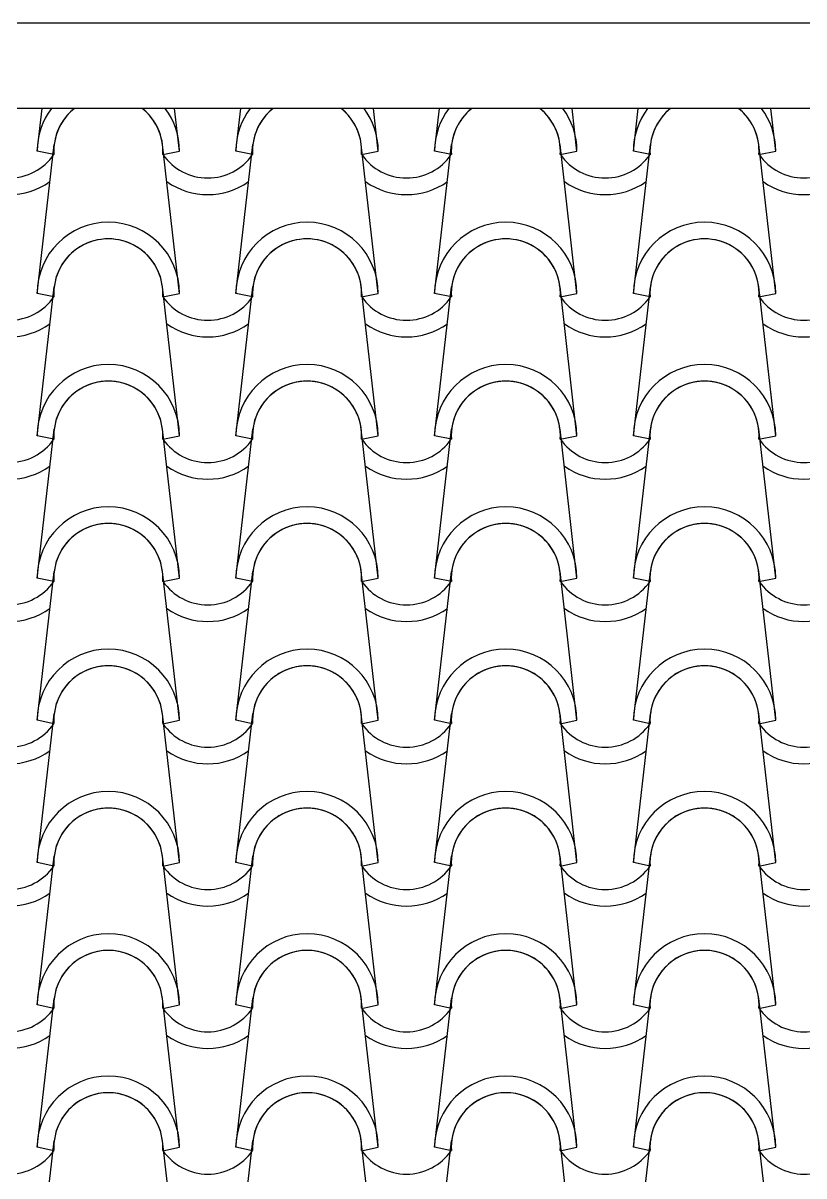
# Model space of a CAD drawing. Header units: millimetres. Extents: x -255 to 41745, y 236 to 29936.
# Drawn here: x 30110 to 30796, y 26005 to 27018 of the extents above; entities that cross this region are included whole.
import ezdxf

# ---------------------------------------------------------------- set-up
doc = ezdxf.new("R2010")
doc.units = ezdxf.units.MM
doc.layers.add('1', color=1, linetype='Continuous')
doc.layers.add('CALIDADES', color=7, linetype='Continuous')

msp = doc.modelspace()

# ---------------------------------------------------------------- linework, layer by layer
at = {"layer": '1'}
for p, q in [((30122.4, 26905.6), (30126.7, 26943.1)), ((30122.4, 26905.6), (30126.7, 26943.1)), ((30122.4, 26905.6), (30126.7, 26943.1)), ((30247.4, 26905.6), (30243.1, 26943.1)), ((30247.4, 26905.6), (30243.1, 26943.1)), ((30247.4, 26905.6), (30243.1, 26943.1)), ((30296.9, 26905.6), (30301.2, 26943.1)), ((30421.9, 26905.6), (30417.6, 26943.1)), ((30471.4, 26905.6), (30475.7, 26943.1)), ((30596.4, 26905.6), (30592.1, 26943.1)), ((30645.9, 26905.6), (30650.2, 26943.1)), ((30770.9, 26905.6), (30766.6, 26943.1)), ((30122.4, 26780.6), (30137.3, 26911.3)), ((30122.4, 26780.6), (30137.3, 26911.3)), ((30122.4, 26780.6), (30137.3, 26911.3)), ((30247.4, 26780.6), (30232.5, 26911.3)), ((30247.4, 26780.6), (30232.5, 26911.3)), ((30247.4, 26780.6), (30232.5, 26911.3)), ((30296.9, 26780.6), (30311.8, 26911.3)), ((30421.9, 26780.6), (30407, 26911.3)), ((30471.4, 26780.6), (30486.3, 26911.3)), ((30596.4, 26780.6), (30581.5, 26911.3)), ((30645.9, 26780.6), (30660.8, 26911.3)), ((30770.9, 26780.6), (30756, 26911.3)), ((30137.1, 26902.6), (30122.4, 26905.6)), ((30137.1, 26902.6), (30122.4, 26905.6)), ((30137.1, 26902.6), (30122.4, 26905.6)), ((30137.1, 26902.6), (30122.4, 26905.6)), ((30137.1, 26902.6), (30122.4, 26905.6)), ((30137.1, 26902.6), (30122.4, 26905.6)), ((30232.7, 26902.6), (30247.4, 26905.6)), ((30232.7, 26902.6), (30247.4, 26905.6)), ((30232.7, 26902.6), (30247.4, 26905.6)), ((30232.7, 26902.6), (30247.4, 26905.6)), ((30232.7, 26902.6), (30247.4, 26905.6)), ((30232.7, 26902.6), (30247.4, 26905.6)), ((30311.6, 26902.6), (30296.9, 26905.6)), ((30311.6, 26902.6), (30296.9, 26905.6)), ((30407.2, 26902.6), (30421.9, 26905.6)), ((30407.2, 26902.6), (30421.9, 26905.6)), ((30486.1, 26902.6), (30471.4, 26905.6)), ((30486.1, 26902.6), (30471.4, 26905.6)), ((30581.7, 26902.6), (30596.4, 26905.6)), ((30581.7, 26902.6), (30596.4, 26905.6)), ((30660.6, 26902.6), (30645.9, 26905.6)), ((30660.6, 26902.6), (30645.9, 26905.6)), ((30756.2, 26902.6), (30770.9, 26905.6)), ((30756.2, 26902.6), (30770.9, 26905.6)), ((30122.4, 26655.6), (30137.3, 26786.3)), ((30122.4, 26655.6), (30137.3, 26786.3)), ((30122.4, 26655.6), (30137.3, 26786.3)), ((30247.4, 26655.6), (30232.5, 26786.3)), ((30247.4, 26655.6), (30232.5, 26786.3)), ((30247.4, 26655.6), (30232.5, 26786.3)), ((30296.9, 26655.6), (30311.8, 26786.3)), ((30421.9, 26655.6), (30407, 26786.3)), ((30471.4, 26655.6), (30486.3, 26786.3)), ((30596.4, 26655.6), (30581.5, 26786.3)), ((30645.9, 26655.6), (30660.8, 26786.3)), ((30770.9, 26655.6), (30756, 26786.3)), ((30137.1, 26777.6), (30122.4, 26780.6)), ((30137.1, 26777.6), (30122.4, 26780.6)), ((30137.1, 26777.6), (30122.4, 26780.6)), ((30137.1, 26777.6), (30122.4, 26780.6)), ((30137.1, 26777.6), (30122.4, 26780.6)), ((30137.1, 26777.6), (30122.4, 26780.6)), ((30232.7, 26777.6), (30247.4, 26780.6)), ((30232.7, 26777.6), (30247.4, 26780.6)), ((30232.7, 26777.6), (30247.4, 26780.6)), ((30232.7, 26777.6), (30247.4, 26780.6)), ((30232.7, 26777.6), (30247.4, 26780.6)), ((30232.7, 26777.6), (30247.4, 26780.6)), ((30311.6, 26777.6), (30296.9, 26780.6)), ((30311.6, 26777.6), (30296.9, 26780.6)), ((30407.2, 26777.6), (30421.9, 26780.6)), ((30407.2, 26777.6), (30421.9, 26780.6)), ((30486.1, 26777.6), (30471.4, 26780.6)), ((30486.1, 26777.6), (30471.4, 26780.6)), ((30581.7, 26777.6), (30596.4, 26780.6)), ((30581.7, 26777.6), (30596.4, 26780.6)), ((30660.6, 26777.6), (30645.9, 26780.6)), ((30660.6, 26777.6), (30645.9, 26780.6)), ((30756.2, 26777.6), (30770.9, 26780.6)), ((30756.2, 26777.6), (30770.9, 26780.6)), ((30770.9, 26655.6), (30763.9, 26717)), ((30122.4, 26530.6), (30137.3, 26661.3)), ((30122.4, 26530.6), (30137.3, 26661.3)), ((30137.1, 26652.6), (30122.4, 26655.6)), ((30137.1, 26652.6), (30122.4, 26655.6)), ((30137.1, 26652.6), (30122.4, 26655.6)), ((30137.1, 26652.6), (30122.4, 26655.6)), ((30137.1, 26652.6), (30122.4, 26655.6)), ((30137.1, 26652.6), (30122.4, 26655.6)), ((30137.1, 26652.6), (30122.4, 26655.6)), ((30137.1, 26652.6), (30122.4, 26655.6)), ((30137.1, 26652.6), (30122.4, 26655.6)), ((30247.4, 26530.6), (30232.5, 26661.3)), ((30247.4, 26530.6), (30232.5, 26661.3)), ((30232.7, 26652.6), (30247.4, 26655.6)), ((30232.7, 26652.6), (30247.4, 26655.6)), ((30232.7, 26652.6), (30247.4, 26655.6)), ((30232.7, 26652.6), (30247.4, 26655.6)), ((30232.7, 26652.6), (30247.4, 26655.6)), ((30232.7, 26652.6), (30247.4, 26655.6)), ((30232.7, 26652.6), (30247.4, 26655.6)), ((30232.7, 26652.6), (30247.4, 26655.6)), ((30232.7, 26652.6), (30247.4, 26655.6)), ((30296.9, 26530.6), (30311.8, 26661.3)), ((30296.9, 26530.6), (30311.8, 26661.3)), ((30311.6, 26652.6), (30296.9, 26655.6)), ((30311.6, 26652.6), (30296.9, 26655.6)), ((30311.6, 26652.6), (30296.9, 26655.6)), ((30311.6, 26652.6), (30296.9, 26655.6)), ((30421.9, 26530.6), (30407, 26661.3)), ((30421.9, 26530.6), (30407, 26661.3)), ((30407.2, 26652.6), (30421.9, 26655.6)), ((30407.2, 26652.6), (30421.9, 26655.6)), ((30407.2, 26652.6), (30421.9, 26655.6)), ((30407.2, 26652.6), (30421.9, 26655.6)), ((30471.4, 26530.6), (30486.3, 26661.3)), ((30471.4, 26530.6), (30486.3, 26661.3)), ((30486.1, 26652.6), (30471.4, 26655.6)), ((30486.1, 26652.6), (30471.4, 26655.6)), ((30486.1, 26652.6), (30471.4, 26655.6)), ((30486.1, 26652.6), (30471.4, 26655.6)), ((30596.4, 26530.6), (30581.5, 26661.3)), ((30596.4, 26530.6), (30581.5, 26661.3)), ((30581.7, 26652.6), (30596.4, 26655.6)), ((30581.7, 26652.6), (30596.4, 26655.6)), ((30581.7, 26652.6), (30596.4, 26655.6)), ((30581.7, 26652.6), (30596.4, 26655.6)), ((30645.9, 26530.6), (30660.8, 26661.3)), ((30645.9, 26530.6), (30660.8, 26661.3)), ((30660.6, 26652.6), (30645.9, 26655.6)), ((30660.6, 26652.6), (30645.9, 26655.6)), ((30660.6, 26652.6), (30645.9, 26655.6)), ((30660.6, 26652.6), (30645.9, 26655.6)), ((30770.9, 26530.6), (30756, 26661.3)), ((30770.9, 26530.6), (30756, 26661.3)), ((30756.2, 26652.6), (30770.9, 26655.6)), ((30756.2, 26652.6), (30770.9, 26655.6)), ((30756.2, 26652.6), (30770.9, 26655.6)), ((30756.2, 26652.6), (30770.9, 26655.6)), ((30770.9, 26530.6), (30761, 26617.6)), ((30122.4, 26405.6), (30137.3, 26536.3)), ((30122.4, 26405.6), (30137.3, 26536.3)), ((30247.4, 26405.6), (30232.5, 26536.3)), ((30247.4, 26405.6), (30232.5, 26536.3)), ((30296.9, 26405.6), (30311.8, 26536.3)), ((30296.9, 26405.6), (30311.8, 26536.3)), ((30421.9, 26405.6), (30407, 26536.3)), ((30421.9, 26405.6), (30407, 26536.3)), ((30471.4, 26405.6), (30486.3, 26536.3)), ((30471.4, 26405.6), (30486.3, 26536.3)), ((30596.4, 26405.6), (30581.5, 26536.3)), ((30596.4, 26405.6), (30581.5, 26536.3)), ((30645.9, 26405.6), (30660.8, 26536.3)), ((30645.9, 26405.6), (30660.8, 26536.3)), ((30770.9, 26405.6), (30756, 26536.3)), ((30770.9, 26405.6), (30756, 26536.3)), ((30137.1, 26527.6), (30122.4, 26530.6)), ((30137.1, 26527.6), (30122.4, 26530.6)), ((30137.1, 26527.6), (30122.4, 26530.6)), ((30137.1, 26527.6), (30122.4, 26530.6)), ((30137.1, 26527.6), (30122.4, 26530.6)), ((30232.7, 26527.6), (30247.4, 26530.6)), ((30232.7, 26527.6), (30247.4, 26530.6)), ((30232.7, 26527.6), (30247.4, 26530.6)), ((30232.7, 26527.6), (30247.4, 26530.6)), ((30232.7, 26527.6), (30247.4, 26530.6)), ((30311.6, 26527.6), (30296.9, 26530.6)), ((30311.6, 26527.6), (30296.9, 26530.6)), ((30311.6, 26527.6), (30296.9, 26530.6)), ((30311.6, 26527.6), (30296.9, 26530.6)), ((30311.6, 26527.6), (30296.9, 26530.6)), ((30407.2, 26527.6), (30421.9, 26530.6)), ((30407.2, 26527.6), (30421.9, 26530.6)), ((30407.2, 26527.6), (30421.9, 26530.6)), ((30407.2, 26527.6), (30421.9, 26530.6)), ((30407.2, 26527.6), (30421.9, 26530.6)), ((30486.1, 26527.6), (30471.4, 26530.6)), ((30486.1, 26527.6), (30471.4, 26530.6)), ((30486.1, 26527.6), (30471.4, 26530.6)), ((30486.1, 26527.6), (30471.4, 26530.6)), ((30486.1, 26527.6), (30471.4, 26530.6)), ((30581.7, 26527.6), (30596.4, 26530.6)), ((30581.7, 26527.6), (30596.4, 26530.6)), ((30581.7, 26527.6), (30596.4, 26530.6)), ((30581.7, 26527.6), (30596.4, 26530.6)), ((30581.7, 26527.6), (30596.4, 26530.6)), ((30660.6, 26527.6), (30645.9, 26530.6)), ((30660.6, 26527.6), (30645.9, 26530.6)), ((30660.6, 26527.6), (30645.9, 26530.6)), ((30660.6, 26527.6), (30645.9, 26530.6)), ((30660.6, 26527.6), (30645.9, 26530.6)), ((30756.2, 26527.6), (30770.9, 26530.6)), ((30756.2, 26527.6), (30770.9, 26530.6)), ((30756.2, 26527.6), (30770.9, 26530.6)), ((30756.2, 26527.6), (30770.9, 26530.6)), ((30756.2, 26527.6), (30770.9, 26530.6)), ((30122.4, 26280.6), (30137.3, 26411.3)), ((30122.4, 26280.6), (30137.3, 26411.3)), ((30247.4, 26280.6), (30232.5, 26411.3)), ((30247.4, 26280.6), (30232.5, 26411.3)), ((30296.9, 26280.6), (30311.8, 26411.3)), ((30296.9, 26280.6), (30311.8, 26411.3)), ((30421.9, 26280.6), (30407, 26411.3)), ((30421.9, 26280.6), (30407, 26411.3)), ((30471.4, 26280.6), (30486.3, 26411.3)), ((30471.4, 26280.6), (30486.3, 26411.3)), ((30596.4, 26280.6), (30581.5, 26411.3)), ((30596.4, 26280.6), (30581.5, 26411.3)), ((30645.9, 26280.6), (30660.8, 26411.3)), ((30645.9, 26280.6), (30660.8, 26411.3)), ((30770.9, 26280.6), (30756, 26411.3)), ((30770.9, 26280.6), (30756, 26411.3)), ((30137.1, 26402.6), (30122.4, 26405.6)), ((30137.1, 26402.6), (30122.4, 26405.6)), ((30137.1, 26402.6), (30122.4, 26405.6)), ((30137.1, 26402.6), (30122.4, 26405.6)), ((30232.7, 26402.6), (30247.4, 26405.6)), ((30232.7, 26402.6), (30247.4, 26405.6)), ((30232.7, 26402.6), (30247.4, 26405.6)), ((30232.7, 26402.6), (30247.4, 26405.6)), ((30311.6, 26402.6), (30296.9, 26405.6)), ((30311.6, 26402.6), (30296.9, 26405.6)), ((30311.6, 26402.6), (30296.9, 26405.6)), ((30311.6, 26402.6), (30296.9, 26405.6)), ((30407.2, 26402.6), (30421.9, 26405.6)), ((30407.2, 26402.6), (30421.9, 26405.6)), ((30407.2, 26402.6), (30421.9, 26405.6)), ((30407.2, 26402.6), (30421.9, 26405.6)), ((30486.1, 26402.6), (30471.4, 26405.6)), ((30486.1, 26402.6), (30471.4, 26405.6)), ((30486.1, 26402.6), (30471.4, 26405.6)), ((30486.1, 26402.6), (30471.4, 26405.6)), ((30581.7, 26402.6), (30596.4, 26405.6)), ((30581.7, 26402.6), (30596.4, 26405.6)), ((30581.7, 26402.6), (30596.4, 26405.6)), ((30581.7, 26402.6), (30596.4, 26405.6)), ((30660.6, 26402.6), (30645.9, 26405.6)), ((30660.6, 26402.6), (30645.9, 26405.6)), ((30660.6, 26402.6), (30645.9, 26405.6)), ((30660.6, 26402.6), (30645.9, 26405.6)), ((30756.2, 26402.6), (30770.9, 26405.6)), ((30756.2, 26402.6), (30770.9, 26405.6)), ((30756.2, 26402.6), (30770.9, 26405.6)), ((30756.2, 26402.6), (30770.9, 26405.6)), ((30122.4, 26155.6), (30137.3, 26286.3)), ((30122.4, 26155.6), (30137.3, 26286.3)), ((30137.1, 26277.6), (30122.4, 26280.6)), ((30137.1, 26277.6), (30122.4, 26280.6)), ((30137.1, 26277.6), (30122.4, 26280.6)), ((30137.1, 26277.6), (30122.4, 26280.6)), ((30247.4, 26155.6), (30232.5, 26286.3)), ((30247.4, 26155.6), (30232.5, 26286.3)), ((30232.7, 26277.6), (30247.4, 26280.6)), ((30232.7, 26277.6), (30247.4, 26280.6)), ((30232.7, 26277.6), (30247.4, 26280.6)), ((30232.7, 26277.6), (30247.4, 26280.6)), ((30296.9, 26155.6), (30311.8, 26286.3)), ((30296.9, 26155.6), (30311.8, 26286.3)), ((30311.6, 26277.6), (30296.9, 26280.6)), ((30311.6, 26277.6), (30296.9, 26280.6)), ((30311.6, 26277.6), (30296.9, 26280.6)), ((30311.6, 26277.6), (30296.9, 26280.6)), ((30421.9, 26155.6), (30407, 26286.3)), ((30421.9, 26155.6), (30407, 26286.3)), ((30407.2, 26277.6), (30421.9, 26280.6)), ((30407.2, 26277.6), (30421.9, 26280.6)), ((30407.2, 26277.6), (30421.9, 26280.6)), ((30407.2, 26277.6), (30421.9, 26280.6)), ((30471.4, 26155.6), (30486.3, 26286.3)), ((30471.4, 26155.6), (30486.3, 26286.3)), ((30486.1, 26277.6), (30471.4, 26280.6)), ((30486.1, 26277.6), (30471.4, 26280.6)), ((30486.1, 26277.6), (30471.4, 26280.6)), ((30486.1, 26277.6), (30471.4, 26280.6)), ((30596.4, 26155.6), (30581.5, 26286.3)), ((30596.4, 26155.6), (30581.5, 26286.3)), ((30581.7, 26277.6), (30596.4, 26280.6)), ((30581.7, 26277.6), (30596.4, 26280.6)), ((30581.7, 26277.6), (30596.4, 26280.6)), ((30581.7, 26277.6), (30596.4, 26280.6)), ((30645.9, 26155.6), (30660.8, 26286.3)), ((30645.9, 26155.6), (30660.8, 26286.3)), ((30660.6, 26277.6), (30645.9, 26280.6)), ((30660.6, 26277.6), (30645.9, 26280.6)), ((30660.6, 26277.6), (30645.9, 26280.6)), ((30660.6, 26277.6), (30645.9, 26280.6)), ((30770.9, 26155.6), (30756, 26286.3)), ((30770.9, 26155.6), (30756, 26286.3)), ((30756.2, 26277.6), (30770.9, 26280.6)), ((30756.2, 26277.6), (30770.9, 26280.6)), ((30756.2, 26277.6), (30770.9, 26280.6)), ((30756.2, 26277.6), (30770.9, 26280.6)), ((30122.4, 26030.6), (30137.3, 26161.3)), ((30122.4, 26030.6), (30137.3, 26161.3)), ((30247.4, 26030.6), (30232.5, 26161.3)), ((30247.4, 26030.6), (30232.5, 26161.3)), ((30296.9, 26030.6), (30311.8, 26161.3)), ((30296.9, 26030.6), (30311.8, 26161.3)), ((30421.9, 26030.6), (30407, 26161.3)), ((30421.9, 26030.6), (30407, 26161.3)), ((30471.4, 26030.6), (30486.3, 26161.3)), ((30471.4, 26030.6), (30486.3, 26161.3)), ((30596.4, 26030.6), (30581.5, 26161.3)), ((30596.4, 26030.6), (30581.5, 26161.3)), ((30645.9, 26030.6), (30660.8, 26161.3)), ((30645.9, 26030.6), (30660.8, 26161.3)), ((30770.9, 26030.6), (30756, 26161.3)), ((30770.9, 26030.6), (30756, 26161.3)), ((30137.1, 26152.6), (30122.4, 26155.6)), ((30137.1, 26152.6), (30122.4, 26155.6)), ((30137.1, 26152.6), (30122.4, 26155.6)), ((30137.1, 26152.6), (30122.4, 26155.6)), ((30232.7, 26152.6), (30247.4, 26155.6)), ((30232.7, 26152.6), (30247.4, 26155.6)), ((30232.7, 26152.6), (30247.4, 26155.6)), ((30232.7, 26152.6), (30247.4, 26155.6)), ((30311.6, 26152.6), (30296.9, 26155.6)), ((30311.6, 26152.6), (30296.9, 26155.6)), ((30311.6, 26152.6), (30296.9, 26155.6)), ((30311.6, 26152.6), (30296.9, 26155.6)), ((30407.2, 26152.6), (30421.9, 26155.6)), ((30407.2, 26152.6), (30421.9, 26155.6)), ((30407.2, 26152.6), (30421.9, 26155.6)), ((30407.2, 26152.6), (30421.9, 26155.6)), ((30486.1, 26152.6), (30471.4, 26155.6)), ((30486.1, 26152.6), (30471.4, 26155.6)), ((30486.1, 26152.6), (30471.4, 26155.6)), ((30486.1, 26152.6), (30471.4, 26155.6)), ((30581.7, 26152.6), (30596.4, 26155.6)), ((30581.7, 26152.6), (30596.4, 26155.6)), ((30581.7, 26152.6), (30596.4, 26155.6)), ((30581.7, 26152.6), (30596.4, 26155.6)), ((30660.6, 26152.6), (30645.9, 26155.6)), ((30660.6, 26152.6), (30645.9, 26155.6)), ((30660.6, 26152.6), (30645.9, 26155.6)), ((30660.6, 26152.6), (30645.9, 26155.6)), ((30756.2, 26152.6), (30770.9, 26155.6)), ((30756.2, 26152.6), (30770.9, 26155.6)), ((30756.2, 26152.6), (30770.9, 26155.6)), ((30756.2, 26152.6), (30770.9, 26155.6)), ((30770.9, 26030.6), (30761, 26117.6)), ((30122.4, 25905.6), (30137.3, 26036.3)), ((30247.4, 25905.6), (30232.5, 26036.3)), ((30296.9, 25905.6), (30311.8, 26036.3)), ((30421.9, 25905.6), (30407, 26036.3)), ((30471.4, 25905.6), (30486.3, 26036.3)), ((30596.4, 25905.6), (30581.5, 26036.3)), ((30645.9, 25905.6), (30660.8, 26036.3)), ((30770.9, 25905.6), (30756, 26036.3)), ((30137.1, 26027.6), (30122.4, 26030.6)), ((30137.1, 26027.6), (30122.4, 26030.6)), ((30137.1, 26027.6), (30122.4, 26030.6)), ((30137.1, 26027.6), (30122.4, 26030.6)), ((30137.1, 26027.6), (30122.4, 26030.6)), ((30232.7, 26027.6), (30247.4, 26030.6)), ((30232.7, 26027.6), (30247.4, 26030.6)), ((30232.7, 26027.6), (30247.4, 26030.6)), ((30232.7, 26027.6), (30247.4, 26030.6)), ((30232.7, 26027.6), (30247.4, 26030.6)), ((30311.6, 26027.6), (30296.9, 26030.6)), ((30311.6, 26027.6), (30296.9, 26030.6)), ((30311.6, 26027.6), (30296.9, 26030.6)), ((30311.6, 26027.6), (30296.9, 26030.6)), ((30311.6, 26027.6), (30296.9, 26030.6)), ((30407.2, 26027.6), (30421.9, 26030.6)), ((30407.2, 26027.6), (30421.9, 26030.6)), ((30407.2, 26027.6), (30421.9, 26030.6)), ((30407.2, 26027.6), (30421.9, 26030.6)), ((30407.2, 26027.6), (30421.9, 26030.6)), ((30486.1, 26027.6), (30471.4, 26030.6)), ((30486.1, 26027.6), (30471.4, 26030.6)), ((30486.1, 26027.6), (30471.4, 26030.6)), ((30486.1, 26027.6), (30471.4, 26030.6)), ((30486.1, 26027.6), (30471.4, 26030.6)), ((30581.7, 26027.6), (30596.4, 26030.6)), ((30581.7, 26027.6), (30596.4, 26030.6)), ((30581.7, 26027.6), (30596.4, 26030.6)), ((30581.7, 26027.6), (30596.4, 26030.6)), ((30581.7, 26027.6), (30596.4, 26030.6)), ((30660.6, 26027.6), (30645.9, 26030.6)), ((30660.6, 26027.6), (30645.9, 26030.6)), ((30660.6, 26027.6), (30645.9, 26030.6)), ((30660.6, 26027.6), (30645.9, 26030.6)), ((30660.6, 26027.6), (30645.9, 26030.6)), ((30756.2, 26027.6), (30770.9, 26030.6)), ((30756.2, 26027.6), (30770.9, 26030.6)), ((30756.2, 26027.6), (30770.9, 26030.6)), ((30756.2, 26027.6), (30770.9, 26030.6)), ((30756.2, 26027.6), (30770.9, 26030.6))]:
    msp.add_line(p, q, dxfattribs=at)
for centre, radius, start, end in [((30184.9, 26905.6), 62.5, 143.1301, 180), ((30184.9, 26905.6), 62.5, 143.1301, 180), ((30184.9, 26905.6), 62.5, 143.1301, 180), ((30184.9, 26905.6), 62.5, 143.1301, 180), ((30184.9, 26905.6), 62.5, 143.1301, 180), ((30184.9, 26905.6), 62.5, 143.1301, 180), ((30184.9, 26905.6), 47.9, 128.5, 183.5113), ((30184.9, 26905.6), 47.9, 128.5, 183.5113), ((30184.9, 26905.6), 47.9, 128.5, 183.5113), ((30184.9, 26905.6), 47.9, 128.5, 183.5113), ((30184.9, 26905.6), 47.9, 128.5, 183.5113), ((30184.9, 26905.6), 47.9, 128.5, 183.5113), ((30184.9, 26905.6), 47.9, 128.5, 173.162), ((30184.9, 26905.6), 47.9, 128.5, 173.162), ((30184.9, 26905.6), 47.9, 128.5, 173.162), ((30184.9, 26905.6), 47.9, 356.4887, 51.5), ((30184.9, 26905.6), 47.9, 356.4887, 51.5), ((30184.9, 26905.6), 47.9, 6.838, 51.5), ((30184.9, 26905.6), 47.9, 356.4887, 51.5), ((30184.9, 26905.6), 47.9, 356.4887, 51.5), ((30184.9, 26905.6), 47.9, 6.838, 51.5), ((30184.9, 26905.6), 47.9, 356.4887, 51.5), ((30184.9, 26905.6), 47.9, 356.4887, 51.5), ((30184.9, 26905.6), 47.9, 6.838, 51.5), ((30184.9, 26905.6), 62.5, 0, 36.8699), ((30184.9, 26905.6), 62.5, 0, 36.8699), ((30184.9, 26905.6), 62.5, 0, 36.8699), ((30184.9, 26905.6), 62.5, 0, 36.8699), ((30184.9, 26905.6), 62.5, 0, 36.8699), ((30184.9, 26905.6), 62.5, 0, 36.8699), ((30359.4, 26905.6), 62.5, 143.1301, 180), ((30359.4, 26905.6), 62.5, 143.1301, 180), ((30359.4, 26905.6), 47.9, 128.5, 183.5113), ((30359.4, 26905.6), 47.9, 128.5, 183.5113), ((30359.4, 26905.6), 47.9, 128.5, 173.162), ((30359.4, 26905.6), 47.9, 356.4887, 51.5), ((30359.4, 26905.6), 47.9, 356.4887, 51.5), ((30359.4, 26905.6), 47.9, 6.838, 51.5), ((30359.4, 26905.6), 62.5, 0, 36.8699), ((30359.4, 26905.6), 62.5, 0, 36.8699), ((30533.9, 26905.6), 62.5, 143.1301, 180), ((30533.9, 26905.6), 62.5, 143.1301, 180), ((30533.9, 26905.6), 47.9, 128.5, 183.5113), ((30533.9, 26905.6), 47.9, 128.5, 183.5113), ((30533.9, 26905.6), 47.9, 128.5, 173.162), ((30533.9, 26905.6), 47.9, 356.4887, 51.5), ((30533.9, 26905.6), 47.9, 356.4887, 51.5), ((30533.9, 26905.6), 47.9, 6.838, 51.5), ((30533.9, 26905.6), 62.5, 0, 36.8699), ((30533.9, 26905.6), 62.5, 0, 36.8699), ((30708.4, 26905.6), 62.5, 143.1301, 180), ((30708.4, 26905.6), 62.5, 143.1301, 180), ((30708.4, 26905.6), 47.9, 128.5, 183.5113), ((30708.4, 26905.6), 47.9, 128.5, 183.5113), ((30708.4, 26905.6), 47.9, 128.5, 173.162), ((30708.4, 26905.6), 47.9, 356.4887, 51.5), ((30708.4, 26905.6), 47.9, 356.4887, 51.5), ((30708.4, 26905.6), 47.9, 6.838, 51.5), ((30708.4, 26905.6), 62.5, 0, 36.8699), ((30708.4, 26905.6), 62.5, 0, 36.8699), ((30097.7, 26929.9), 47.9, 214.756, 325.244), ((30097.7, 26929.9), 47.9, 214.756, 325.244), ((30272.2, 26929.9), 47.9, 214.756, 325.244), ((30272.2, 26929.9), 47.9, 214.756, 325.244), ((30446.7, 26929.9), 47.9, 214.756, 325.244), ((30446.7, 26929.9), 47.9, 214.756, 325.244), ((30621.2, 26929.9), 47.9, 214.756, 325.244), ((30621.2, 26929.9), 47.9, 214.756, 325.244), ((30795.7, 26929.9), 47.9, 214.756, 325.244), ((30795.7, 26929.9), 47.9, 214.756, 325.244), ((30097.7, 26929.9), 62.5, 234.9308, 305.0692), ((30272.2, 26929.9), 62.5, 234.9308, 305.0692), ((30446.7, 26929.9), 62.5, 234.9308, 305.0692), ((30621.2, 26929.9), 62.5, 234.9308, 305.0692), ((30795.7, 26929.9), 62.5, 234.9308, 305.0692), ((30184.9, 26780.6), 62.5, 0, 180), ((30184.9, 26780.6), 62.5, 0, 180), ((30184.9, 26780.6), 62.5, 0, 180), ((30184.9, 26780.6), 62.5, 0, 180), ((30184.9, 26780.6), 62.5, 0, 180), ((30184.9, 26780.6), 62.5, 0, 180), ((30359.4, 26780.6), 62.5, 0, 180), ((30359.4, 26780.6), 62.5, 0, 180), ((30533.9, 26780.6), 62.5, 0, 180), ((30533.9, 26780.6), 62.5, 0, 180), ((30708.4, 26780.6), 62.5, 0, 180), ((30708.4, 26780.6), 62.5, 0, 180), ((30184.9, 26780.6), 47.9, 356.4887, 183.5113), ((30184.9, 26780.6), 47.9, 356.4887, 183.5113), ((30184.9, 26780.6), 47.9, 356.4887, 183.5113), ((30184.9, 26780.6), 47.9, 356.4887, 183.5113), ((30184.9, 26780.6), 47.9, 356.4887, 183.5113), ((30184.9, 26780.6), 47.9, 356.4887, 183.5113), ((30184.9, 26780.6), 47.9, 6.838, 173.162), ((30184.9, 26780.6), 47.9, 6.838, 173.162), ((30184.9, 26780.6), 47.9, 6.838, 173.162), ((30359.4, 26780.6), 47.9, 356.4887, 183.5113), ((30359.4, 26780.6), 47.9, 356.4887, 183.5113), ((30359.4, 26780.6), 47.9, 6.838, 173.162), ((30533.9, 26780.6), 47.9, 356.4887, 183.5113), ((30533.9, 26780.6), 47.9, 356.4887, 183.5113), ((30533.9, 26780.6), 47.9, 6.838, 173.162), ((30708.4, 26780.6), 47.9, 356.4887, 183.5113), ((30708.4, 26780.6), 47.9, 356.4887, 183.5113), ((30708.4, 26780.6), 47.9, 6.838, 173.162), ((30097.7, 26804.9), 47.9, 214.756, 325.244), ((30097.7, 26804.9), 47.9, 214.756, 325.244), ((30272.2, 26804.9), 47.9, 214.756, 325.244), ((30272.2, 26804.9), 47.9, 214.756, 325.244), ((30446.7, 26804.9), 47.9, 214.756, 325.244), ((30446.7, 26804.9), 47.9, 214.756, 325.244), ((30621.2, 26804.9), 47.9, 214.756, 325.244), ((30621.2, 26804.9), 47.9, 214.756, 325.244), ((30795.7, 26804.9), 47.9, 214.756, 325.244), ((30795.7, 26804.9), 47.9, 214.756, 325.244), ((30097.7, 26804.9), 62.5, 234.9308, 305.0692), ((30272.2, 26804.9), 62.5, 234.9308, 305.0692), ((30446.7, 26804.9), 62.5, 234.9308, 305.0692), ((30621.2, 26804.9), 62.5, 234.9308, 305.0692), ((30795.7, 26804.9), 62.5, 234.9308, 305.0692), ((30184.9, 26655.6), 62.5, 0, 180), ((30184.9, 26655.6), 62.5, 0, 180), ((30184.9, 26655.6), 62.5, 0, 180), ((30184.9, 26655.6), 62.5, 0, 180), ((30184.9, 26655.6), 62.5, 0, 180), ((30184.9, 26655.6), 62.5, 0, 180), ((30184.9, 26655.6), 62.5, 0, 180), ((30184.9, 26655.6), 62.5, 0, 180), ((30184.9, 26655.6), 62.5, 0, 180), ((30359.4, 26655.6), 62.5, 0, 180), ((30359.4, 26655.6), 62.5, 0, 180), ((30359.4, 26655.6), 62.5, 0, 180), ((30359.4, 26655.6), 62.5, 0, 180), ((30533.9, 26655.6), 62.5, 0, 180), ((30533.9, 26655.6), 62.5, 0, 180), ((30533.9, 26655.6), 62.5, 0, 180), ((30533.9, 26655.6), 62.5, 0, 180), ((30708.4, 26655.6), 62.5, 0, 180), ((30708.4, 26655.6), 62.5, 0, 180), ((30708.4, 26655.6), 62.5, 0, 180), ((30708.4, 26655.6), 62.5, 0, 180), ((30184.9, 26655.6), 47.9, 356.4887, 183.5113), ((30184.9, 26655.6), 47.9, 356.4887, 183.5113), ((30184.9, 26655.6), 47.9, 356.4887, 183.5113), ((30184.9, 26655.6), 47.9, 356.4887, 183.5113), ((30184.9, 26655.6), 47.9, 356.4887, 183.5113), ((30184.9, 26655.6), 47.9, 356.4887, 183.5113), ((30184.9, 26655.6), 47.9, 356.4887, 183.5113), ((30184.9, 26655.6), 47.9, 356.4887, 183.5113), ((30184.9, 26655.6), 47.9, 356.4887, 183.5113), ((30184.9, 26655.6), 47.9, 6.838, 173.162), ((30184.9, 26655.6), 47.9, 6.838, 173.162), ((30184.9, 26655.6), 47.9, 6.838, 173.162), ((30184.9, 26655.6), 47.9, 6.838, 173.162), ((30359.4, 26655.6), 47.9, 356.4887, 183.5113), ((30359.4, 26655.6), 47.9, 356.4887, 183.5113), ((30359.4, 26655.6), 47.9, 356.4887, 183.5113), ((30359.4, 26655.6), 47.9, 356.4887, 183.5113), ((30359.4, 26655.6), 47.9, 6.838, 173.162), ((30359.4, 26655.6), 47.9, 6.838, 173.162), ((30533.9, 26655.6), 47.9, 356.4887, 183.5113), ((30533.9, 26655.6), 47.9, 356.4887, 183.5113), ((30533.9, 26655.6), 47.9, 356.4887, 183.5113), ((30533.9, 26655.6), 47.9, 356.4887, 183.5113), ((30533.9, 26655.6), 47.9, 6.838, 173.162), ((30533.9, 26655.6), 47.9, 6.838, 173.162), ((30708.4, 26655.6), 47.9, 356.4887, 183.5113), ((30708.4, 26655.6), 47.9, 356.4887, 183.5113), ((30708.4, 26655.6), 47.9, 356.4887, 183.5113), ((30708.4, 26655.6), 47.9, 356.4887, 183.5113), ((30708.4, 26655.6), 47.9, 6.838, 173.162), ((30708.4, 26655.6), 47.9, 6.838, 173.162), ((30097.7, 26679.9), 47.9, 214.756, 325.244), ((30097.7, 26679.9), 47.9, 214.756, 325.244), ((30097.7, 26679.9), 47.9, 214.756, 325.244), ((30097.7, 26679.9), 47.9, 214.756, 325.244), ((30097.7, 26679.9), 47.9, 214.756, 325.244), ((30272.2, 26679.9), 47.9, 214.756, 325.244), ((30272.2, 26679.9), 47.9, 214.756, 325.244), ((30272.2, 26679.9), 47.9, 214.756, 325.244), ((30272.2, 26679.9), 47.9, 214.756, 325.244), ((30446.7, 26679.9), 47.9, 214.756, 325.244), ((30446.7, 26679.9), 47.9, 214.756, 325.244), ((30446.7, 26679.9), 47.9, 214.756, 325.244), ((30446.7, 26679.9), 47.9, 214.756, 325.244), ((30621.2, 26679.9), 47.9, 214.756, 325.244), ((30621.2, 26679.9), 47.9, 214.756, 325.244), ((30621.2, 26679.9), 47.9, 214.756, 325.244), ((30621.2, 26679.9), 47.9, 214.756, 325.244), ((30795.7, 26679.9), 47.9, 214.756, 325.244), ((30795.7, 26679.9), 47.9, 214.756, 325.244), ((30795.7, 26679.9), 47.9, 214.756, 325.244), ((30795.7, 26679.9), 47.9, 214.756, 325.244), ((30097.7, 26679.9), 62.5, 234.9308, 305.0692), ((30097.7, 26679.9), 62.5, 234.9308, 305.0692), ((30272.2, 26679.9), 62.5, 234.9308, 305.0692), ((30272.2, 26679.9), 62.5, 234.9308, 305.0692), ((30446.7, 26679.9), 62.5, 234.9308, 305.0692), ((30446.7, 26679.9), 62.5, 234.9308, 305.0692), ((30621.2, 26679.9), 62.5, 234.9308, 305.0692), ((30621.2, 26679.9), 62.5, 234.9308, 305.0692), ((30795.7, 26679.9), 62.5, 234.9308, 305.0692), ((30795.7, 26679.9), 62.5, 234.9308, 305.0692), ((30184.9, 26530.6), 62.5, 0, 180), ((30184.9, 26530.6), 62.5, 0, 180), ((30184.9, 26530.6), 62.5, 0, 180), ((30184.9, 26530.6), 62.5, 0, 180), ((30184.9, 26530.6), 62.5, 0, 180), ((30359.4, 26530.6), 62.5, 0, 180), ((30359.4, 26530.6), 62.5, 0, 180), ((30359.4, 26530.6), 62.5, 0, 180), ((30359.4, 26530.6), 62.5, 0, 180), ((30359.4, 26530.6), 62.5, 0, 180), ((30533.9, 26530.6), 62.5, 0, 180), ((30533.9, 26530.6), 62.5, 0, 180), ((30533.9, 26530.6), 62.5, 0, 180), ((30533.9, 26530.6), 62.5, 0, 180), ((30533.9, 26530.6), 62.5, 0, 180), ((30708.4, 26530.6), 62.5, 0, 180), ((30708.4, 26530.6), 62.5, 0, 180), ((30708.4, 26530.6), 62.5, 0, 180), ((30708.4, 26530.6), 62.5, 0, 180), ((30708.4, 26530.6), 62.5, 0, 180), ((30184.9, 26530.6), 47.9, 356.4887, 183.5113), ((30184.9, 26530.6), 47.9, 356.4887, 183.5113), ((30184.9, 26530.6), 47.9, 356.4887, 183.5113), ((30184.9, 26530.6), 47.9, 356.4887, 183.5113), ((30184.9, 26530.6), 47.9, 356.4887, 183.5113), ((30184.9, 26530.6), 47.9, 6.838, 173.162), ((30184.9, 26530.6), 47.9, 6.838, 173.162), ((30359.4, 26530.6), 47.9, 356.4887, 183.5113), ((30359.4, 26530.6), 47.9, 356.4887, 183.5113), ((30359.4, 26530.6), 47.9, 356.4887, 183.5113), ((30359.4, 26530.6), 47.9, 356.4887, 183.5113), ((30359.4, 26530.6), 47.9, 356.4887, 183.5113), ((30359.4, 26530.6), 47.9, 6.838, 173.162), ((30359.4, 26530.6), 47.9, 6.838, 173.162), ((30533.9, 26530.6), 47.9, 356.4887, 183.5113), ((30533.9, 26530.6), 47.9, 356.4887, 183.5113), ((30533.9, 26530.6), 47.9, 356.4887, 183.5113), ((30533.9, 26530.6), 47.9, 356.4887, 183.5113), ((30533.9, 26530.6), 47.9, 356.4887, 183.5113), ((30533.9, 26530.6), 47.9, 6.838, 173.162), ((30533.9, 26530.6), 47.9, 6.838, 173.162), ((30708.4, 26530.6), 47.9, 356.4887, 183.5113), ((30708.4, 26530.6), 47.9, 356.4887, 183.5113), ((30708.4, 26530.6), 47.9, 356.4887, 183.5113), ((30708.4, 26530.6), 47.9, 356.4887, 183.5113), ((30708.4, 26530.6), 47.9, 356.4887, 183.5113), ((30708.4, 26530.6), 47.9, 6.838, 173.162), ((30708.4, 26530.6), 47.9, 6.838, 173.162), ((30097.7, 26554.9), 47.9, 214.756, 325.244), ((30097.7, 26554.9), 47.9, 214.756, 325.244), ((30272.2, 26554.9), 47.9, 214.756, 325.244), ((30272.2, 26554.9), 47.9, 214.756, 325.244), ((30272.2, 26554.9), 47.9, 214.756, 325.244), ((30272.2, 26554.9), 47.9, 214.756, 325.244), ((30272.2, 26554.9), 47.9, 214.756, 325.244), ((30446.7, 26554.9), 47.9, 214.756, 325.244), ((30446.7, 26554.9), 47.9, 214.756, 325.244), ((30446.7, 26554.9), 47.9, 214.756, 325.244), ((30446.7, 26554.9), 47.9, 214.756, 325.244), ((30446.7, 26554.9), 47.9, 214.756, 325.244), ((30621.2, 26554.9), 47.9, 214.756, 325.244), ((30621.2, 26554.9), 47.9, 214.756, 325.244), ((30621.2, 26554.9), 47.9, 214.756, 325.244), ((30621.2, 26554.9), 47.9, 214.756, 325.244), ((30621.2, 26554.9), 47.9, 214.756, 325.244), ((30795.7, 26554.9), 47.9, 214.756, 325.244), ((30795.7, 26554.9), 47.9, 214.756, 325.244), ((30795.7, 26554.9), 47.9, 214.756, 325.244), ((30795.7, 26554.9), 47.9, 214.756, 325.244), ((30795.7, 26554.9), 47.9, 214.756, 325.244), ((30097.7, 26554.9), 62.5, 234.9308, 305.0692), ((30272.2, 26554.9), 62.5, 234.9308, 305.0692), ((30272.2, 26554.9), 62.5, 234.9308, 305.0692), ((30446.7, 26554.9), 62.5, 234.9308, 305.0692), ((30446.7, 26554.9), 62.5, 234.9308, 305.0692), ((30621.2, 26554.9), 62.5, 234.9308, 305.0692), ((30621.2, 26554.9), 62.5, 234.9308, 305.0692), ((30795.7, 26554.9), 62.5, 234.9308, 305.0692), ((30795.7, 26554.9), 62.5, 234.9308, 305.0692), ((30184.9, 26405.6), 62.5, 0, 180), ((30184.9, 26405.6), 62.5, 0, 180), ((30184.9, 26405.6), 62.5, 0, 180), ((30184.9, 26405.6), 62.5, 0, 180), ((30359.4, 26405.6), 62.5, 0, 180), ((30359.4, 26405.6), 62.5, 0, 180), ((30359.4, 26405.6), 62.5, 0, 180), ((30359.4, 26405.6), 62.5, 0, 180), ((30533.9, 26405.6), 62.5, 0, 180), ((30533.9, 26405.6), 62.5, 0, 180), ((30533.9, 26405.6), 62.5, 0, 180), ((30533.9, 26405.6), 62.5, 0, 180), ((30708.4, 26405.6), 62.5, 0, 180), ((30708.4, 26405.6), 62.5, 0, 180), ((30708.4, 26405.6), 62.5, 0, 180), ((30708.4, 26405.6), 62.5, 0, 180), ((30184.9, 26405.6), 47.9, 356.4887, 183.5113), ((30184.9, 26405.6), 47.9, 356.4887, 183.5113), ((30184.9, 26405.6), 47.9, 356.4887, 183.5113), ((30184.9, 26405.6), 47.9, 356.4887, 183.5113), ((30184.9, 26405.6), 47.9, 6.838, 173.162), ((30184.9, 26405.6), 47.9, 6.838, 173.162), ((30359.4, 26405.6), 47.9, 356.4887, 183.5113), ((30359.4, 26405.6), 47.9, 356.4887, 183.5113), ((30359.4, 26405.6), 47.9, 356.4887, 183.5113), ((30359.4, 26405.6), 47.9, 356.4887, 183.5113), ((30359.4, 26405.6), 47.9, 6.838, 173.162), ((30359.4, 26405.6), 47.9, 6.838, 173.162), ((30533.9, 26405.6), 47.9, 356.4887, 183.5113), ((30533.9, 26405.6), 47.9, 356.4887, 183.5113), ((30533.9, 26405.6), 47.9, 356.4887, 183.5113), ((30533.9, 26405.6), 47.9, 356.4887, 183.5113), ((30533.9, 26405.6), 47.9, 6.838, 173.162), ((30533.9, 26405.6), 47.9, 6.838, 173.162), ((30708.4, 26405.6), 47.9, 356.4887, 183.5113), ((30708.4, 26405.6), 47.9, 356.4887, 183.5113), ((30708.4, 26405.6), 47.9, 356.4887, 183.5113), ((30708.4, 26405.6), 47.9, 356.4887, 183.5113), ((30708.4, 26405.6), 47.9, 6.838, 173.162), ((30708.4, 26405.6), 47.9, 6.838, 173.162), ((30097.7, 26429.9), 47.9, 214.756, 325.244), ((30097.7, 26429.9), 47.9, 214.756, 325.244), ((30272.2, 26429.9), 47.9, 214.756, 325.244), ((30272.2, 26429.9), 47.9, 214.756, 325.244), ((30272.2, 26429.9), 47.9, 214.756, 325.244), ((30272.2, 26429.9), 47.9, 214.756, 325.244), ((30446.7, 26429.9), 47.9, 214.756, 325.244), ((30446.7, 26429.9), 47.9, 214.756, 325.244), ((30446.7, 26429.9), 47.9, 214.756, 325.244), ((30446.7, 26429.9), 47.9, 214.756, 325.244), ((30621.2, 26429.9), 47.9, 214.756, 325.244), ((30621.2, 26429.9), 47.9, 214.756, 325.244), ((30621.2, 26429.9), 47.9, 214.756, 325.244), ((30621.2, 26429.9), 47.9, 214.756, 325.244), ((30795.7, 26429.9), 47.9, 214.756, 325.244), ((30795.7, 26429.9), 47.9, 214.756, 325.244), ((30795.7, 26429.9), 47.9, 214.756, 325.244), ((30795.7, 26429.9), 47.9, 214.756, 325.244), ((30097.7, 26429.9), 62.5, 234.9308, 305.0692), ((30272.2, 26429.9), 62.5, 234.9308, 305.0692), ((30272.2, 26429.9), 62.5, 234.9308, 305.0692), ((30446.7, 26429.9), 62.5, 234.9308, 305.0692), ((30446.7, 26429.9), 62.5, 234.9308, 305.0692), ((30621.2, 26429.9), 62.5, 234.9308, 305.0692), ((30621.2, 26429.9), 62.5, 234.9308, 305.0692), ((30795.7, 26429.9), 62.5, 234.9308, 305.0692), ((30795.7, 26429.9), 62.5, 234.9308, 305.0692), ((30184.9, 26280.6), 62.5, 0, 180), ((30184.9, 26280.6), 62.5, 0, 180), ((30184.9, 26280.6), 62.5, 0, 180), ((30184.9, 26280.6), 62.5, 0, 180), ((30359.4, 26280.6), 62.5, 0, 180), ((30359.4, 26280.6), 62.5, 0, 180), ((30359.4, 26280.6), 62.5, 0, 180), ((30359.4, 26280.6), 62.5, 0, 180), ((30533.9, 26280.6), 62.5, 0, 180), ((30533.9, 26280.6), 62.5, 0, 180), ((30533.9, 26280.6), 62.5, 0, 180), ((30533.9, 26280.6), 62.5, 0, 180), ((30708.4, 26280.6), 62.5, 0, 180), ((30708.4, 26280.6), 62.5, 0, 180), ((30708.4, 26280.6), 62.5, 0, 180), ((30708.4, 26280.6), 62.5, 0, 180), ((30184.9, 26280.6), 47.9, 356.4887, 183.5113), ((30184.9, 26280.6), 47.9, 356.4887, 183.5113), ((30184.9, 26280.6), 47.9, 356.4887, 183.5113), ((30184.9, 26280.6), 47.9, 356.4887, 183.5113), ((30184.9, 26280.6), 47.9, 6.838, 173.162), ((30184.9, 26280.6), 47.9, 6.838, 173.162), ((30359.4, 26280.6), 47.9, 356.4887, 183.5113), ((30359.4, 26280.6), 47.9, 356.4887, 183.5113), ((30359.4, 26280.6), 47.9, 356.4887, 183.5113), ((30359.4, 26280.6), 47.9, 356.4887, 183.5113), ((30359.4, 26280.6), 47.9, 6.838, 173.162), ((30359.4, 26280.6), 47.9, 6.838, 173.162), ((30533.9, 26280.6), 47.9, 356.4887, 183.5113), ((30533.9, 26280.6), 47.9, 356.4887, 183.5113), ((30533.9, 26280.6), 47.9, 356.4887, 183.5113), ((30533.9, 26280.6), 47.9, 356.4887, 183.5113), ((30533.9, 26280.6), 47.9, 6.838, 173.162), ((30533.9, 26280.6), 47.9, 6.838, 173.162), ((30708.4, 26280.6), 47.9, 356.4887, 183.5113), ((30708.4, 26280.6), 47.9, 356.4887, 183.5113), ((30708.4, 26280.6), 47.9, 356.4887, 183.5113), ((30708.4, 26280.6), 47.9, 356.4887, 183.5113), ((30708.4, 26280.6), 47.9, 6.838, 173.162), ((30708.4, 26280.6), 47.9, 6.838, 173.162), ((30097.7, 26304.9), 47.9, 214.756, 325.244), ((30097.7, 26304.9), 47.9, 214.756, 325.244), ((30272.2, 26304.9), 47.9, 214.756, 325.244), ((30272.2, 26304.9), 47.9, 214.756, 325.244), ((30272.2, 26304.9), 47.9, 214.756, 325.244), ((30272.2, 26304.9), 47.9, 214.756, 325.244), ((30446.7, 26304.9), 47.9, 214.756, 325.244), ((30446.7, 26304.9), 47.9, 214.756, 325.244), ((30446.7, 26304.9), 47.9, 214.756, 325.244), ((30446.7, 26304.9), 47.9, 214.756, 325.244), ((30621.2, 26304.9), 47.9, 214.756, 325.244), ((30621.2, 26304.9), 47.9, 214.756, 325.244), ((30621.2, 26304.9), 47.9, 214.756, 325.244), ((30621.2, 26304.9), 47.9, 214.756, 325.244), ((30795.7, 26304.9), 47.9, 214.756, 325.244), ((30795.7, 26304.9), 47.9, 214.756, 325.244), ((30795.7, 26304.9), 47.9, 214.756, 325.244), ((30795.7, 26304.9), 47.9, 214.756, 325.244), ((30097.7, 26304.9), 62.5, 234.9308, 305.0692), ((30272.2, 26304.9), 62.5, 234.9308, 305.0692), ((30272.2, 26304.9), 62.5, 234.9308, 305.0692), ((30446.7, 26304.9), 62.5, 234.9308, 305.0692), ((30446.7, 26304.9), 62.5, 234.9308, 305.0692), ((30621.2, 26304.9), 62.5, 234.9308, 305.0692), ((30621.2, 26304.9), 62.5, 234.9308, 305.0692), ((30795.7, 26304.9), 62.5, 234.9308, 305.0692), ((30795.7, 26304.9), 62.5, 234.9308, 305.0692), ((30184.9, 26155.6), 62.5, 0, 180), ((30184.9, 26155.6), 62.5, 0, 180), ((30184.9, 26155.6), 62.5, 0, 180), ((30184.9, 26155.6), 62.5, 0, 180), ((30359.4, 26155.6), 62.5, 0, 180), ((30359.4, 26155.6), 62.5, 0, 180), ((30359.4, 26155.6), 62.5, 0, 180), ((30359.4, 26155.6), 62.5, 0, 180), ((30533.9, 26155.6), 62.5, 0, 180), ((30533.9, 26155.6), 62.5, 0, 180), ((30533.9, 26155.6), 62.5, 0, 180), ((30533.9, 26155.6), 62.5, 0, 180), ((30708.4, 26155.6), 62.5, 0, 180), ((30708.4, 26155.6), 62.5, 0, 180), ((30708.4, 26155.6), 62.5, 0, 180), ((30708.4, 26155.6), 62.5, 0, 180), ((30184.9, 26155.6), 47.9, 356.4887, 183.5113), ((30184.9, 26155.6), 47.9, 356.4887, 183.5113), ((30184.9, 26155.6), 47.9, 356.4887, 183.5113), ((30184.9, 26155.6), 47.9, 356.4887, 183.5113), ((30184.9, 26155.6), 47.9, 6.838, 173.162), ((30184.9, 26155.6), 47.9, 6.838, 173.162), ((30359.4, 26155.6), 47.9, 356.4887, 183.5113), ((30359.4, 26155.6), 47.9, 356.4887, 183.5113), ((30359.4, 26155.6), 47.9, 356.4887, 183.5113), ((30359.4, 26155.6), 47.9, 356.4887, 183.5113), ((30359.4, 26155.6), 47.9, 6.838, 173.162), ((30359.4, 26155.6), 47.9, 6.838, 173.162), ((30533.9, 26155.6), 47.9, 356.4887, 183.5113), ((30533.9, 26155.6), 47.9, 356.4887, 183.5113), ((30533.9, 26155.6), 47.9, 356.4887, 183.5113), ((30533.9, 26155.6), 47.9, 356.4887, 183.5113), ((30533.9, 26155.6), 47.9, 6.838, 173.162), ((30533.9, 26155.6), 47.9, 6.838, 173.162), ((30708.4, 26155.6), 47.9, 356.4887, 183.5113), ((30708.4, 26155.6), 47.9, 356.4887, 183.5113), ((30708.4, 26155.6), 47.9, 356.4887, 183.5113), ((30708.4, 26155.6), 47.9, 356.4887, 183.5113), ((30708.4, 26155.6), 47.9, 6.838, 173.162), ((30708.4, 26155.6), 47.9, 6.838, 173.162), ((30097.7, 26179.9), 47.9, 214.756, 325.244), ((30097.7, 26179.9), 47.9, 214.756, 325.244), ((30272.2, 26179.9), 47.9, 214.756, 325.244), ((30272.2, 26179.9), 47.9, 214.756, 325.244), ((30272.2, 26179.9), 47.9, 214.756, 325.244), ((30272.2, 26179.9), 47.9, 214.756, 325.244), ((30446.7, 26179.9), 47.9, 214.756, 325.244), ((30446.7, 26179.9), 47.9, 214.756, 325.244), ((30446.7, 26179.9), 47.9, 214.756, 325.244), ((30446.7, 26179.9), 47.9, 214.756, 325.244), ((30621.2, 26179.9), 47.9, 214.756, 325.244), ((30621.2, 26179.9), 47.9, 214.756, 325.244), ((30621.2, 26179.9), 47.9, 214.756, 325.244), ((30621.2, 26179.9), 47.9, 214.756, 325.244), ((30795.7, 26179.9), 47.9, 214.756, 325.244), ((30795.7, 26179.9), 47.9, 214.756, 325.244), ((30795.7, 26179.9), 47.9, 214.756, 325.244), ((30795.7, 26179.9), 47.9, 214.756, 325.244), ((30097.7, 26179.9), 62.5, 234.9308, 305.0692), ((30272.2, 26179.9), 62.5, 234.9308, 305.0692), ((30272.2, 26179.9), 62.5, 234.9308, 305.0692), ((30446.7, 26179.9), 62.5, 234.9308, 305.0692), ((30446.7, 26179.9), 62.5, 234.9308, 305.0692), ((30621.2, 26179.9), 62.5, 234.9308, 305.0692), ((30621.2, 26179.9), 62.5, 234.9308, 305.0692), ((30795.7, 26179.9), 62.5, 234.9308, 305.0692), ((30795.7, 26179.9), 62.5, 234.9308, 305.0692), ((30184.9, 26030.6), 62.5, 0, 180), ((30184.9, 26030.6), 62.5, 0, 180), ((30184.9, 26030.6), 62.5, 0, 180), ((30184.9, 26030.6), 62.5, 0, 180), ((30184.9, 26030.6), 62.5, 0, 180), ((30359.4, 26030.6), 62.5, 0, 180), ((30359.4, 26030.6), 62.5, 0, 180), ((30359.4, 26030.6), 62.5, 0, 180), ((30359.4, 26030.6), 62.5, 0, 180), ((30359.4, 26030.6), 62.5, 0, 180), ((30533.9, 26030.6), 62.5, 0, 180), ((30533.9, 26030.6), 62.5, 0, 180), ((30533.9, 26030.6), 62.5, 0, 180), ((30533.9, 26030.6), 62.5, 0, 180), ((30533.9, 26030.6), 62.5, 0, 180), ((30708.4, 26030.6), 62.5, 0, 180), ((30708.4, 26030.6), 62.5, 0, 180), ((30708.4, 26030.6), 62.5, 0, 180), ((30708.4, 26030.6), 62.5, 0, 180), ((30708.4, 26030.6), 62.5, 0, 180), ((30184.9, 26030.6), 47.9, 356.4887, 183.5113), ((30184.9, 26030.6), 47.9, 356.4887, 183.5113), ((30184.9, 26030.6), 47.9, 356.4887, 183.5113), ((30184.9, 26030.6), 47.9, 356.4887, 183.5113), ((30184.9, 26030.6), 47.9, 356.4887, 183.5113), ((30184.9, 26030.6), 47.9, 6.838, 173.162), ((30184.9, 26030.6), 47.9, 6.838, 173.162), ((30359.4, 26030.6), 47.9, 356.4887, 183.5113), ((30359.4, 26030.6), 47.9, 356.4887, 183.5113), ((30359.4, 26030.6), 47.9, 356.4887, 183.5113), ((30359.4, 26030.6), 47.9, 356.4887, 183.5113), ((30359.4, 26030.6), 47.9, 356.4887, 183.5113), ((30359.4, 26030.6), 47.9, 6.838, 173.162), ((30359.4, 26030.6), 47.9, 6.838, 173.162), ((30533.9, 26030.6), 47.9, 356.4887, 183.5113), ((30533.9, 26030.6), 47.9, 356.4887, 183.5113), ((30533.9, 26030.6), 47.9, 356.4887, 183.5113), ((30533.9, 26030.6), 47.9, 356.4887, 183.5113), ((30533.9, 26030.6), 47.9, 356.4887, 183.5113), ((30533.9, 26030.6), 47.9, 6.838, 173.162), ((30533.9, 26030.6), 47.9, 6.838, 173.162), ((30708.4, 26030.6), 47.9, 356.4887, 183.5113), ((30708.4, 26030.6), 47.9, 356.4887, 183.5113), ((30708.4, 26030.6), 47.9, 356.4887, 183.5113), ((30708.4, 26030.6), 47.9, 356.4887, 183.5113), ((30708.4, 26030.6), 47.9, 356.4887, 183.5113), ((30708.4, 26030.6), 47.9, 6.838, 173.162), ((30708.4, 26030.6), 47.9, 6.838, 173.162), ((30097.7, 26054.9), 47.9, 214.756, 325.244), ((30097.7, 26054.9), 47.9, 214.756, 325.244), ((30097.7, 26054.9), 47.9, 214.756, 325.244), ((30272.2, 26054.9), 47.9, 214.756, 325.244), ((30272.2, 26054.9), 47.9, 214.756, 325.244), ((30272.2, 26054.9), 47.9, 214.756, 325.244), ((30272.2, 26054.9), 47.9, 214.756, 325.244), ((30272.2, 26054.9), 47.9, 214.756, 325.244), ((30446.7, 26054.9), 47.9, 214.756, 325.244), ((30446.7, 26054.9), 47.9, 214.756, 325.244), ((30446.7, 26054.9), 47.9, 214.756, 325.244), ((30446.7, 26054.9), 47.9, 214.756, 325.244), ((30446.7, 26054.9), 47.9, 214.756, 325.244), ((30621.2, 26054.9), 47.9, 214.756, 325.244), ((30621.2, 26054.9), 47.9, 214.756, 325.244), ((30621.2, 26054.9), 47.9, 214.756, 325.244), ((30621.2, 26054.9), 47.9, 214.756, 325.244), ((30621.2, 26054.9), 47.9, 214.756, 325.244), ((30795.7, 26054.9), 47.9, 214.756, 325.244), ((30795.7, 26054.9), 47.9, 214.756, 325.244), ((30795.7, 26054.9), 47.9, 214.756, 325.244), ((30795.7, 26054.9), 47.9, 214.756, 325.244), ((30795.7, 26054.9), 47.9, 214.756, 325.244)]:
    msp.add_arc(centre, radius, start, end, dxfattribs=at)
at = {"layer": 'CALIDADES'}
for p, q in [((32621.4, 27018.1), (27399.4, 27018.1)), ((32610.4, 26943.1), (27410.4, 26943.1)), ((32510.4, 26943.1), (27510.4, 26943.1))]:
    msp.add_line(p, q, dxfattribs=at)

doc.saveas('drawing.dxf')
